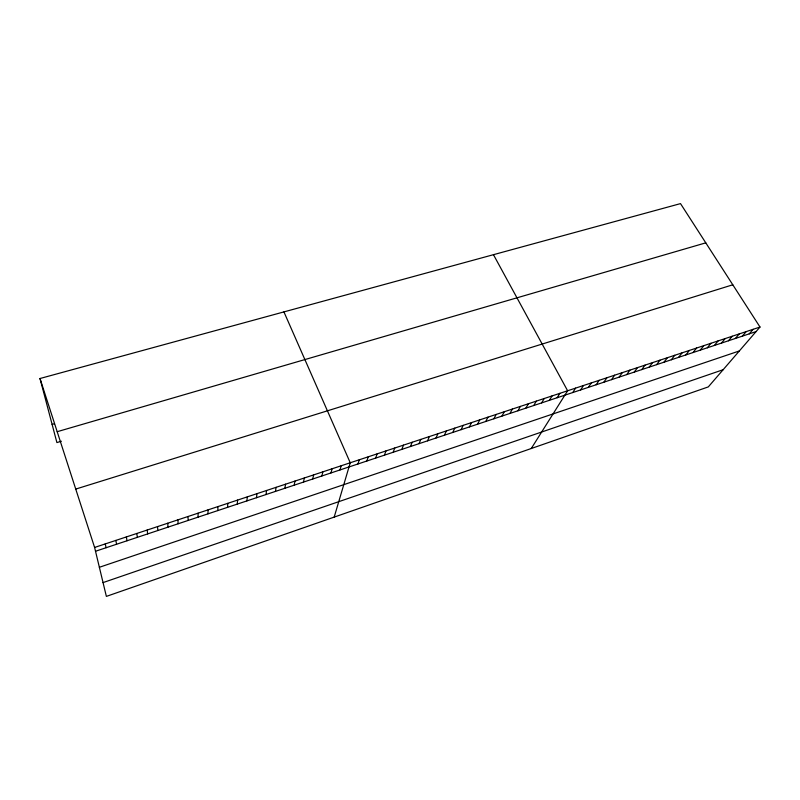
<?xml version="1.0" encoding="UTF-8"?>
<svg xmlns="http://www.w3.org/2000/svg" width="800" height="800" viewBox="0 0 800 800"><rect width="100%" height="100%" fill="white"/><g stroke="black" fill="none" stroke-linecap="round" stroke-linejoin="round"><path stroke-width="1.2" d="M198.08 517.14L198.08 513.18M207.97 513.85L208.05 509.87M217.8 510.58L217.96 506.59M227.56 507.33L227.81 503.33M237.26 504.11L237.6 500.09M246.9 500.9L247.32 496.87M256.48 497.72L256.97 493.67M266 494.55L266.57 490.49M275.46 491.41L276.11 487.33M284.85 488.28L285.58 484.19M294.19 485.18L294.99 481.07M303.47 482.09L304.35 477.98M312.7 479.02L313.64 474.9M321.86 475.98L322.88 471.84M330.97 472.95L332.06 468.8M340.02 469.94L341.18 465.77M334.19 517.1L350.25 462.77L283.93 311.9M357.96 463.97L359.26 459.79M366.84 461.02L368.21 456.82M375.67 458.08L377.11 453.87M384.45 455.16L385.95 450.94M393.17 452.26L394.74 448.03M401.84 449.38L403.48 445.14M410.46 446.51L412.16 442.26M419.03 443.66L420.79 439.41M427.54 440.83L429.37 436.56M436.01 438.02L437.89 433.74M444.42 435.22L446.37 430.93M452.78 432.44L454.79 428.14M461.1 429.67L463.17 425.37M469.36 426.92L471.49 422.61M477.58 424.19L479.76 419.87M485.75 421.48L487.99 417.15M493.87 418.78L496.16 414.44M501.94 416.09L504.29 411.75M509.96 413.42L512.37 409.07M517.94 410.77L520.4 406.41M525.87 408.13L528.39 403.76M533.76 405.51L536.33 401.13M541.6 402.9L544.22 398.52M549.4 400.31L552.07 395.92M557.15 397.73L559.87 393.34M531.26 448.51L567.63 390.77L493.46 254.69M572.75 392.54L575.58 388.13M580.6 389.93L583.47 385.52M588.4 387.34L591.33 382.92M596.16 384.76L599.13 380.33M603.87 382.2L606.89 377.76M611.54 379.65L614.61 375.2M619.16 377.11L622.28 372.66M626.74 374.59L629.91 370.14M634.28 372.08L637.49 367.62M641.77 369.59L645.03 365.13M649.22 367.12L652.52 362.65M656.63 364.65L659.98 360.18M663.99 362.2L667.39 357.72M671.32 359.77L674.75 355.28M678.6 357.35L682.08 352.86M685.84 354.94L689.36 350.44M693.04 352.54L696.61 348.04M700.2 350.16L703.81 345.66M707.33 347.79L710.97 343.28M714.41 345.44L718.09 340.93M721.45 343.1L725.17 338.58M728.45 340.77L732.22 336.25M735.42 338.45L739.22 333.93M742.34 336.15L746.19 331.62M749.23 333.86L753.11 329.33M760 327.04L708.3 386.9L106.37 596.39L94.6 547.45L40 378.51L680.51 203.61L760 327.04L94.6 547.45M103.05 582.59L723.13 369.72M99.37 567.28L739.35 350.95M95.51 551.25L756.08 331.58M75.73 489.08L732.79 284.79M61.4 441.25L56.9 442.58L40 378.51M57.19 431.7L705.78 242.85M52.11 424.41L54.44 423.74M105.26 543.92L106.08 547.73M115.85 540.41L116.57 544.24M126.37 536.93L127 540.78M136.82 533.47L137.35 537.33M147.2 530.03L147.64 533.91M157.51 526.62L157.86 530.51M167.75 523.22L168.01 527.14M177.93 519.85L178.1 523.78M188.04 516.5L188.12 520.45"/></g></svg>
